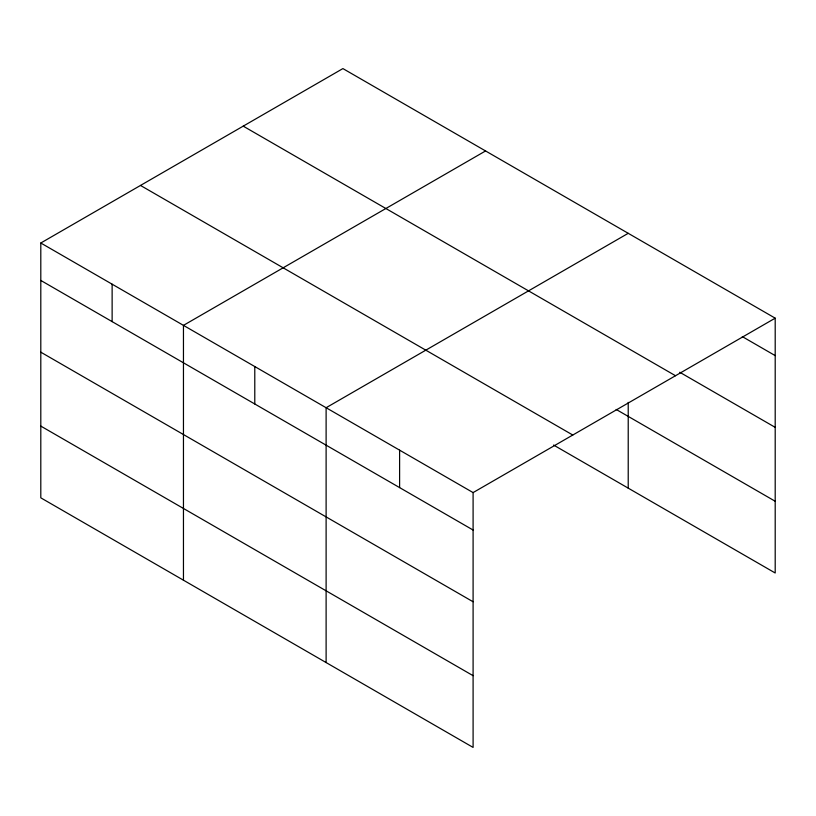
<?xml version="1.0" encoding="UTF-8"?>
<svg xmlns="http://www.w3.org/2000/svg" width="816" height="816" viewBox="0 0 816 816"><rect width="100%" height="100%" fill="white"/><g stroke="black" fill="none" stroke-linecap="round" stroke-linejoin="round"><path stroke-width="1.22" d="M473.096 601.769L473.096 492.589L40.8 243.005L40.8 497.831L473.096 747.415L473.096 601.769L40.8 352.175M553.595 445.057L775.2 572.995L775.2 318.169L342.904 68.585L40.8 243.005M485.561 150.95L183.457 325.37L183.457 580.186M628.218 233.315L326.114 407.725L326.114 662.551M473.096 492.589L775.2 318.169M742.295 336.61L775.2 355.613M679.769 372.259L775.2 427.349M243.209 126.143L675.505 375.727M616.151 409.428L775.2 501.259M140.495 185.446L572.791 435.03M40.8 280.439L473.096 530.033M40.8 426.095L473.096 675.679M628.218 402.38L628.218 488.141M399.605 450.157L399.605 487.601M254.786 366.547L254.786 403.991M112.129 284.182L112.129 321.626"/></g></svg>
